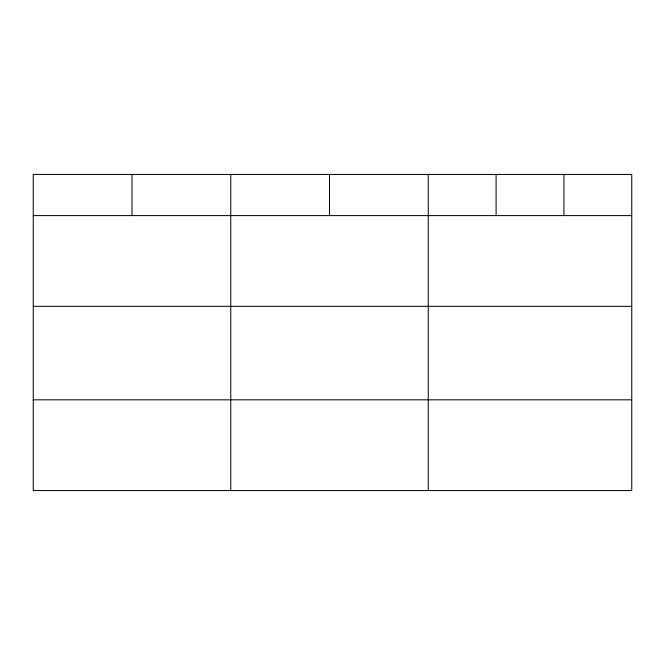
<?xml version="1.0" encoding="UTF-8"?>
<svg xmlns="http://www.w3.org/2000/svg" width="665" height="665" viewBox="0 0 665 665"><rect width="100%" height="100%" fill="white"/><g stroke="black" fill="none" stroke-linecap="round" stroke-linejoin="round"><path stroke-width="1" d="M631.75 306.332L631.75 174.438L33.25 174.438L33.25 490.562L631.75 490.562L631.75 306.332L33.25 306.332M33.25 215.601L631.75 215.601M33.25 399.823L631.75 399.823M563.92 174.438L563.92 215.601M496.09 174.438L496.09 215.601M428.26 174.438L428.26 490.562M329.507 174.438L329.507 215.601M230.755 174.438L230.755 490.562M132.003 174.438L132.003 215.601"/></g></svg>
